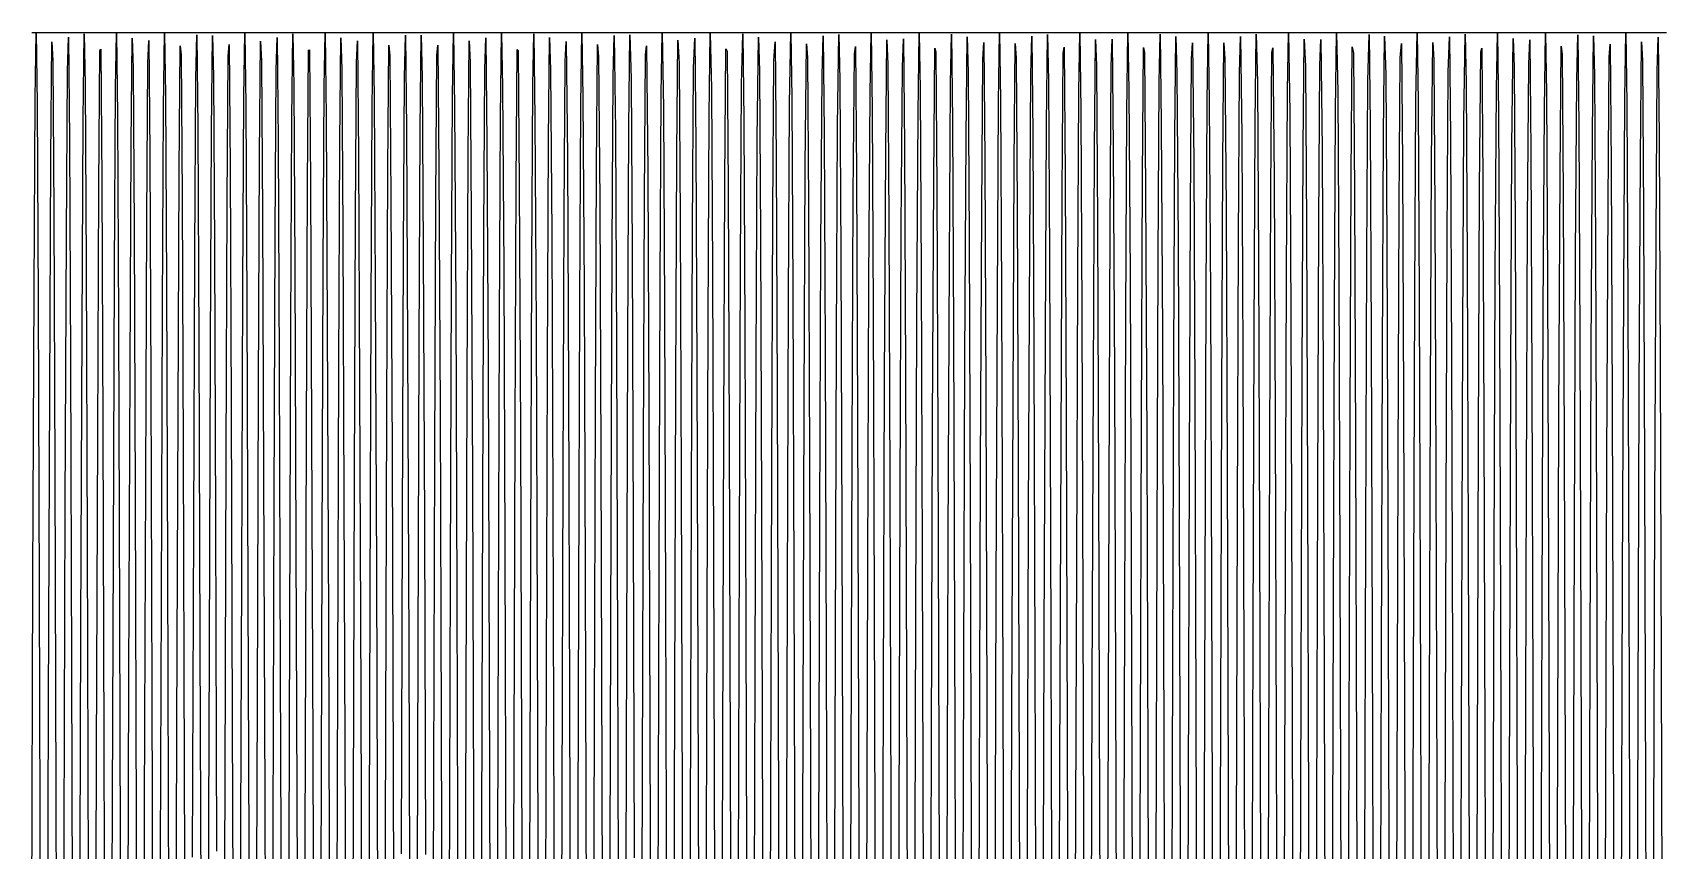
# Model space of a CAD drawing. Header units: metres. Extents: x 5 to 509, y -1 to 159.
# Drawn here: x 114.7 to 130.35, y 129.16 to 137 of the extents above; entities that cross this region are included whole.
import ezdxf

# ---------------------------------------------------------------- set-up
doc = ezdxf.new("R2010")
doc.units = ezdxf.units.M
doc.linetypes.add('DASHED', pattern=[0.6, 0.35, -0.25])
doc.layers.add('WAVE', color=7, linetype='Continuous')

msp = doc.modelspace()

# ---------------------------------------------------------------- linework, layer by layer
at = {"layer": 'WAVE', "linetype": 'DASHED'}
msp.add_lwpolyline([(114.691, 137), (114.701, 137), (114.711, 137), (114.721, 137), (114.731, 137), (114.741, 137), (114.751, 137), (114.761, 137), (114.771, 137), (114.781, 137), (114.791, 137), (114.801, 137), (114.811, 137), (114.821, 137), (114.831, 137), (114.841, 137), (114.851, 137), (114.861, 137), (114.871, 137), (114.881, 137), (114.891, 137), (114.901, 137), (114.911, 137), (114.921, 137), (114.931, 137), (114.941, 137), (114.951, 137), (114.961, 137), (114.971, 137), (114.981, 137), (114.991, 137), (115.001, 137), (115.011, 137), (115.021, 137), (115.031, 137), (115.041, 137), (115.051, 137), (115.061, 137), (115.071, 137), (115.081, 137), (115.091, 137), (115.101, 137), (115.111, 137), (115.121, 137), (115.131, 137), (115.141, 137), (115.151, 137), (115.161, 137), (115.171, 137), (115.181, 137), (115.191, 137), (115.201, 137), (115.211, 137), (115.221, 137), (115.231, 137), (115.241, 137), (115.251, 137), (115.261, 137), (115.271, 137), (115.281, 137), (115.291, 137), (115.301, 137), (115.311, 137), (115.321, 137), (115.331, 137), (115.341, 137), (115.351, 137), (115.361, 137), (115.371, 137), (115.381, 137), (115.391, 137), (115.401, 137), (115.411, 137), (115.421, 137), (115.431, 137), (115.441, 137), (115.451, 137), (115.461, 137), (115.471, 137), (115.481, 137), (115.491, 137), (115.501, 137), (115.511, 137), (115.521, 137), (115.531, 137), (115.541, 137), (115.551, 137), (115.561, 137), (115.571, 137), (115.581, 137), (115.591, 137), (115.601, 137), (115.611, 137), (115.621, 137), (115.631, 137), (115.641, 137), (115.651, 137), (115.661, 137), (115.671, 137), (115.681, 137), (115.691, 137), (115.701, 137), (115.711, 137), (115.721, 137), (115.731, 137), (115.741, 137), (115.751, 137), (115.761, 137), (115.771, 137), (115.781, 137), (115.791, 137), (115.801, 137), (115.811, 137), (115.821, 137), (115.831, 137), (115.841, 137), (115.851, 137), (115.861, 137), (115.871, 137), (115.881, 137), (115.891, 137), (115.901, 137), (115.911, 137), (115.921, 137), (115.931, 137), (115.941, 137), (115.951, 137), (115.961, 137), (115.971, 137), (115.981, 137), (115.991, 137), (116.001, 137), (116.011, 137), (116.021, 137), (116.031, 137), (116.041, 137), (116.051, 137), (116.061, 137), (116.071, 137), (116.081, 137), (116.091, 137), (116.101, 137), (116.111, 137), (116.121, 137), (116.131, 137), (116.141, 137), (116.151, 137), (116.161, 137), (116.171, 137), (116.181, 137), (116.191, 137), (116.201, 137), (116.211, 137), (116.221, 137), (116.231, 137), (116.241, 137), (116.251, 137), (116.261, 137), (116.271, 137), (116.281, 137), (116.291, 137), (116.301, 137), (116.311, 137), (116.321, 137), (116.331, 137), (116.341, 137), (116.351, 137), (116.361, 137), (116.371, 137), (116.381, 137), (116.391, 137), (116.401, 137), (116.411, 137), (116.421, 137), (116.431, 137), (116.441, 137), (116.451, 137), (116.461, 137), (116.471, 137), (116.481, 137), (116.491, 137), (116.501, 137), (116.511, 137), (116.521, 137), (116.531, 137), (116.541, 137), (116.551, 137), (116.561, 137), (116.571, 137), (116.581, 137), (116.591, 137), (116.601, 137), (116.611, 137), (116.621, 137), (116.631, 137), (116.641, 137), (116.651, 137), (116.661, 137), (116.671, 137), (116.681, 137), (116.691, 137), (116.701, 137), (116.711, 137), (116.721, 137), (116.731, 137), (116.741, 137), (116.751, 137), (116.761, 137), (116.771, 137), (116.781, 137), (116.791, 137), (116.801, 137), (116.811, 137), (116.821, 137), (116.831, 137), (116.841, 137), (116.851, 137), (116.861, 137), (116.871, 137), (116.881, 137), (116.891, 137), (116.901, 137), (116.911, 137), (116.921, 137), (116.931, 137), (116.941, 137), (116.951, 137), (116.961, 137), (116.971, 137), (116.981, 137), (116.991, 137), (117.001, 137), (117.011, 137), (117.021, 137), (117.031, 137), (117.041, 137), (117.051, 137), (117.061, 137), (117.071, 137), (117.081, 137), (117.091, 137), (117.101, 137), (117.111, 137), (117.121, 137), (117.131, 137), (117.141, 137), (117.151, 137), (117.161, 137), (117.171, 137), (117.181, 137), (117.191, 137), (117.201, 137), (117.211, 137), (117.221, 137), (117.231, 137), (117.241, 137), (117.251, 137), (117.261, 137), (117.271, 137), (117.281, 137), (117.291, 137), (117.301, 137), (117.311, 137), (117.321, 137), (117.331, 137), (117.341, 137), (117.351, 137), (117.361, 137), (117.371, 137), (117.381, 137), (117.391, 137), (117.401, 137), (117.411, 137), (117.421, 137), (117.431, 137), (117.441, 137), (117.451, 137), (117.461, 137), (117.471, 137), (117.481, 137), (117.491, 137), (117.501, 137), (117.511, 137), (117.521, 137), (117.531, 137), (117.541, 137), (117.551, 137), (117.561, 137), (117.571, 137), (117.581, 137), (117.591, 137), (117.601, 137), (117.611, 137), (117.621, 137), (117.631, 137), (117.641, 137), (117.651, 137), (117.661, 137), (117.671, 137), (117.681, 137), (117.691, 137), (117.701, 137), (117.711, 137), (117.721, 137), (117.731, 137), (117.741, 137), (117.751, 137), (117.761, 137), (117.771, 137), (117.781, 137), (117.791, 137), (117.801, 137), (117.811, 137), (117.821, 137), (117.831, 137), (117.841, 137), (117.851, 137), (117.861, 137), (117.871, 137), (117.881, 137), (117.891, 137), (117.901, 137), (117.911, 137), (117.921, 137), (117.931, 137), (117.941, 137), (117.951, 137), (117.961, 137), (117.971, 137), (117.981, 137), (117.991, 137), (118.001, 137), (118.011, 137), (118.021, 137), (118.031, 137), (118.041, 137), (118.051, 137), (118.061, 137), (118.071, 137), (118.081, 137), (118.091, 137), (118.101, 137), (118.111, 137), (118.121, 137), (118.131, 137), (118.141, 137), (118.151, 137), (118.161, 137), (118.171, 137), (118.181, 137), (118.191, 137), (118.201, 137), (118.211, 137), (118.221, 137), (118.231, 137), (118.241, 137), (118.251, 137), (118.261, 137), (118.271, 137), (118.281, 137), (118.291, 137), (118.301, 137), (118.311, 137), (118.321, 137), (118.331, 137), (118.341, 137), (118.351, 137), (118.361, 137), (118.371, 137), (118.381, 137), (118.391, 137), (118.401, 137), (118.411, 137), (118.421, 137), (118.431, 137), (118.441, 137), (118.451, 137), (118.461, 137), (118.471, 137), (118.481, 137), (118.491, 137), (118.501, 137), (118.511, 137), (118.521, 137), (118.531, 137), (118.541, 137), (118.551, 137), (118.561, 137), (118.571, 137), (118.581, 137), (118.591, 137), (118.601, 137), (118.611, 137), (118.621, 137), (118.631, 137), (118.641, 137), (118.651, 137), (118.661, 137), (118.671, 137), (118.681, 137), (118.691, 137), (118.701, 137), (118.711, 137), (118.721, 137), (118.731, 137), (118.741, 137), (118.751, 137), (118.761, 137), (118.771, 137), (118.781, 137), (118.791, 137), (118.801, 137), (118.811, 137), (118.821, 137), (118.831, 137), (118.841, 137), (118.851, 137), (118.861, 137), (118.871, 137), (118.881, 137), (118.891, 137), (118.901, 137), (118.911, 137), (118.921, 137), (118.931, 137), (118.941, 137), (118.951, 137), (118.961, 137), (118.971, 137), (118.981, 137), (118.991, 137), (119.001, 137), (119.011, 137), (119.021, 137), (119.031, 137), (119.041, 137), (119.051, 137), (119.061, 137), (119.071, 137), (119.081, 137), (119.091, 137), (119.101, 137), (119.111, 137), (119.121, 137), (119.131, 137), (119.141, 137), (119.151, 137), (119.161, 137), (119.171, 137), (119.181, 137), (119.191, 137), (119.201, 137), (119.211, 137), (119.221, 137), (119.231, 137), (119.241, 137), (119.251, 137), (119.261, 137), (119.271, 137), (119.281, 137), (119.291, 137), (119.301, 137), (119.311, 137), (119.321, 137), (119.331, 137), (119.341, 137), (119.351, 137), (119.361, 137), (119.371, 137), (119.381, 137), (119.391, 137), (119.401, 137), (119.411, 137), (119.421, 137), (119.431, 137), (119.441, 137), (119.451, 137), (119.461, 137), (119.471, 137), (119.481, 137), (119.491, 137), (119.501, 137), (119.511, 137), (119.521, 137), (119.531, 137), (119.541, 137), (119.551, 137), (119.561, 137), (119.571, 137), (119.581, 137), (119.591, 137), (119.601, 137), (119.611, 137), (119.621, 137), (119.631, 137), (119.641, 137), (119.651, 137), (119.661, 137), (119.671, 137), (119.681, 137), (119.691, 137), (119.701, 137), (119.711, 137), (119.721, 137), (119.731, 137), (119.741, 137), (119.751, 137), (119.761, 137), (119.771, 137), (119.781, 137), (119.791, 137), (119.801, 137), (119.811, 137), (119.821, 137), (119.831, 137), (119.841, 137), (119.851, 137), (119.861, 137), (119.871, 137), (119.881, 137), (119.891, 137), (119.901, 137), (119.911, 137), (119.921, 137), (119.931, 137), (119.941, 137), (119.951, 137), (119.961, 137), (119.971, 137), (119.981, 137), (119.991, 137), (120.001, 137), (120.011, 137), (120.021, 137), (120.031, 137), (120.041, 137), (120.051, 137), (120.061, 137), (120.071, 137), (120.081, 137), (120.091, 137), (120.101, 137), (120.111, 137), (120.121, 137), (120.131, 137), (120.141, 137), (120.151, 137), (120.161, 137), (120.171, 137), (120.181, 137), (120.191, 137), (120.201, 137), (120.211, 137), (120.221, 137), (120.231, 137), (120.241, 137), (120.251, 137), (120.261, 137), (120.271, 137), (120.281, 137), (120.291, 137), (120.301, 137), (120.311, 137), (120.321, 137), (120.331, 137), (120.341, 137), (120.351, 137), (120.361, 137), (120.371, 137), (120.381, 137), (120.391, 137), (120.401, 137), (120.411, 137), (120.421, 137), (120.431, 137), (120.441, 137), (120.451, 137), (120.461, 137), (120.471, 137), (120.481, 137), (120.491, 137), (120.501, 137), (120.511, 137), (120.521, 137), (120.531, 137), (120.541, 137), (120.551, 137), (120.561, 137), (120.571, 137), (120.581, 137), (120.591, 137), (120.601, 137), (120.611, 137), (120.621, 137), (120.631, 137), (120.641, 137), (120.651, 137), (120.661, 137), (120.671, 137), (120.681, 137), (120.691, 137), (120.701, 137), (120.711, 137), (120.721, 137), (120.731, 137), (120.741, 137), (120.751, 137), (120.761, 137), (120.771, 137), (120.781, 137), (120.791, 137), (120.801, 137), (120.811, 137), (120.821, 137), (120.831, 137), (120.841, 137), (120.851, 137), (120.861, 137), (120.871, 137), (120.881, 137), (120.891, 137), (120.901, 137), (120.911, 137), (120.921, 137), (120.931, 137), (120.941, 137), (120.951, 137), (120.961, 137), (120.971, 137), (120.981, 137), (120.991, 137), (121.001, 137), (121.011, 137), (121.021, 137), (121.031, 137), (121.041, 137), (121.051, 137), (121.061, 137), (121.071, 137), (121.081, 137), (121.091, 137), (121.101, 137), (121.111, 137), (121.121, 137), (121.131, 137), (121.141, 137), (121.151, 137), (121.161, 137), (121.171, 137), (121.181, 137), (121.191, 137), (121.201, 137), (121.211, 137), (121.221, 137), (121.231, 137), (121.241, 137), (121.251, 137), (121.261, 137), (121.271, 137), (121.281, 137), (121.291, 137), (121.301, 137), (121.311, 137), (121.321, 137), (121.331, 137), (121.341, 137), (121.351, 137), (121.361, 137), (121.371, 137), (121.381, 137), (121.391, 137), (121.401, 137), (121.411, 137), (121.421, 137), (121.431, 137), (121.441, 137), (121.451, 137), (121.461, 137), (121.471, 137), (121.481, 137), (121.491, 137), (121.501, 137), (121.511, 137), (121.521, 137), (121.531, 137), (121.541, 137), (121.551, 137), (121.561, 137), (121.571, 137), (121.581, 137), (121.591, 137), (121.601, 137), (121.611, 137), (121.621, 137), (121.631, 137), (121.641, 137), (121.651, 137), (121.661, 137), (121.671, 137), (121.681, 137), (121.691, 137), (121.701, 137), (121.711, 137), (121.721, 137), (121.731, 137), (121.741, 137), (121.751, 137), (121.761, 137), (121.771, 137), (121.781, 137), (121.791, 137), (121.801, 137), (121.811, 137), (121.821, 137), (121.831, 137), (121.841, 137), (121.851, 137), (121.861, 137), (121.871, 137), (121.881, 137), (121.891, 137), (121.901, 137), (121.911, 137), (121.921, 137), (121.931, 137), (121.941, 137), (121.951, 137), (121.961, 137), (121.971, 137), (121.981, 137), (121.991, 137), (122.001, 137), (122.011, 137), (122.021, 137), (122.031, 137), (122.041, 137), (122.051, 137), (122.061, 137), (122.071, 137), (122.081, 137), (122.091, 137), (122.101, 137), (122.111, 137), (122.121, 137), (122.131, 137), (122.141, 137), (122.151, 137), (122.161, 137), (122.171, 137), (122.181, 137), (122.191, 137), (122.201, 137), (122.211, 137), (122.221, 137), (122.231, 137), (122.241, 137), (122.251, 137), (122.261, 137), (122.271, 137), (122.281, 137), (122.291, 137), (122.301, 137), (122.311, 137), (122.321, 137), (122.331, 137), (122.341, 137), (122.351, 137), (122.361, 137), (122.371, 137), (122.381, 137), (122.391, 137), (122.401, 137), (122.411, 137), (122.421, 137), (122.431, 137), (122.441, 137), (122.451, 137), (122.461, 137), (122.471, 137), (122.481, 137), (122.491, 137), (122.501, 137), (122.511, 137), (122.521, 137), (122.531, 137), (122.541, 137), (122.551, 137), (122.561, 137), (122.571, 137), (122.581, 137), (122.591, 137), (122.601, 137), (122.611, 137), (122.621, 137), (122.631, 137), (122.641, 137), (122.651, 137), (122.661, 137), (122.671, 137), (122.681, 137), (122.691, 137), (122.701, 137), (122.711, 137), (122.721, 137), (122.731, 137), (122.741, 137), (122.751, 137), (122.761, 137), (122.771, 137), (122.781, 137), (122.791, 137), (122.801, 137), (122.811, 137), (122.821, 137), (122.831, 137), (122.841, 137), (122.851, 137), (122.861, 137), (122.871, 137), (122.881, 137), (122.891, 137), (122.901, 137), (122.911, 137), (122.921, 137), (122.931, 137), (122.941, 137), (122.951, 137), (122.961, 137), (122.971, 137), (122.981, 137), (122.991, 137), (123.001, 137), (123.011, 137), (123.021, 137), (123.031, 137), (123.041, 137), (123.051, 137), (123.061, 137), (123.071, 137), (123.081, 137), (123.091, 137), (123.101, 137), (123.111, 137), (123.121, 137), (123.131, 137), (123.141, 137), (123.151, 137), (123.161, 137), (123.171, 137), (123.181, 137), (123.191, 137), (123.201, 137), (123.211, 137), (123.221, 137), (123.231, 137), (123.241, 137), (123.251, 137), (123.261, 137), (123.271, 137), (123.281, 137), (123.291, 137), (123.301, 137), (123.311, 137), (123.321, 137), (123.331, 137), (123.341, 137), (123.351, 137), (123.361, 137), (123.371, 137), (123.381, 137), (123.391, 137), (123.401, 137), (123.411, 137), (123.421, 137), (123.431, 137), (123.441, 137), (123.451, 137), (123.461, 137), (123.471, 137), (123.481, 137), (123.491, 137), (123.501, 137), (123.511, 137), (123.521, 137), (123.531, 137), (123.541, 137), (123.551, 137), (123.561, 137), (123.571, 137), (123.581, 137), (123.591, 137), (123.601, 137), (123.611, 137), (123.621, 137), (123.631, 137), (123.641, 137), (123.651, 137), (123.661, 137), (123.671, 137), (123.681, 137), (123.691, 137), (123.701, 137), (123.711, 137), (123.721, 137), (123.731, 137), (123.741, 137), (123.751, 137), (123.761, 137), (123.771, 137), (123.781, 137), (123.791, 137), (123.801, 137), (123.811, 137), (123.821, 137), (123.831, 137), (123.841, 137), (123.851, 137), (123.861, 137), (123.871, 137), (123.881, 137), (123.891, 137), (123.901, 137), (123.911, 137), (123.921, 137), (123.931, 137), (123.941, 137), (123.951, 137), (123.961, 137), (123.971, 137), (123.981, 137), (123.991, 137), (124.001, 137), (124.011, 137), (124.021, 137), (124.031, 137), (124.041, 137), (124.051, 137), (124.061, 137), (124.071, 137), (124.081, 137), (124.091, 137), (124.101, 137), (124.111, 137), (124.121, 137), (124.131, 137), (124.141, 137), (124.151, 137), (124.161, 137), (124.171, 137), (124.181, 137), (124.191, 137), (124.201, 137), (124.211, 137), (124.221, 137), (124.231, 137), (124.241, 137), (124.251, 137), (124.261, 137), (124.271, 137), (124.281, 137), (124.291, 137), (124.301, 137), (124.311, 137), (124.321, 137), (124.331, 137), (124.341, 137), (124.351, 137), (124.361, 137), (124.371, 137), (124.381, 137), (124.391, 137), (124.401, 137), (124.411, 137), (124.421, 137), (124.431, 137), (124.441, 137), (124.451, 137), (124.461, 137), (124.471, 137), (124.481, 137), (124.491, 137), (124.501, 137), (124.511, 137), (124.521, 137), (124.531, 137), (124.541, 137), (124.551, 137), (124.561, 137), (124.571, 137), (124.581, 137), (124.591, 137), (124.601, 137), (124.611, 137), (124.621, 137), (124.631, 137), (124.641, 137), (124.651, 137), (124.661, 137), (124.671, 137), (124.681, 137), (124.691, 137), (124.701, 137), (124.711, 137), (124.721, 137), (124.731, 137), (124.741, 137), (124.751, 137), (124.761, 137), (124.771, 137), (124.781, 137), (124.791, 137), (124.801, 137), (124.811, 137), (124.821, 137), (124.831, 137), (124.841, 137), (124.851, 137), (124.861, 137), (124.871, 137), (124.881, 137), (124.891, 137), (124.901, 137), (124.911, 137), (124.921, 137), (124.931, 137), (124.941, 137), (124.951, 137), (124.961, 137), (124.971, 137), (124.981, 137), (124.991, 137), (125.002, 137), (125.012, 137), (125.022, 137), (125.032, 137), (125.042, 137), (125.052, 137), (125.062, 137), (125.072, 137), (125.082, 137), (125.092, 137), (125.102, 137), (125.112, 137), (125.122, 137), (125.132, 137), (125.142, 137), (125.152, 137), (125.162, 137), (125.172, 137), (125.182, 137), (125.192, 137), (125.202, 137), (125.212, 137), (125.222, 137), (125.232, 137), (125.242, 137), (125.252, 137), (125.262, 137), (125.272, 137), (125.282, 137), (125.292, 137), (125.302, 137), (125.312, 137), (125.322, 137), (125.332, 137), (125.342, 137), (125.352, 137), (125.362, 137), (125.372, 137), (125.382, 137), (125.392, 137), (125.402, 137), (125.412, 137), (125.422, 137), (125.432, 137), (125.442, 137), (125.452, 137), (125.462, 137), (125.472, 137), (125.482, 137), (125.492, 137), (125.502, 137), (125.512, 137), (125.522, 137), (125.532, 137), (125.542, 137), (125.552, 137), (125.562, 137), (125.572, 137), (125.582, 137), (125.592, 137), (125.602, 137), (125.612, 137), (125.622, 137), (125.632, 137), (125.642, 137), (125.652, 137), (125.662, 137), (125.672, 137), (125.682, 137), (125.692, 137), (125.702, 137), (125.712, 137), (125.722, 137), (125.732, 137), (125.742, 137), (125.752, 137), (125.762, 137), (125.772, 137), (125.782, 137), (125.792, 137), (125.802, 137), (125.812, 137), (125.822, 137), (125.832, 137), (125.842, 137), (125.852, 137), (125.862, 137), (125.872, 137), (125.882, 137), (125.892, 137), (125.902, 137), (125.912, 137), (125.922, 137), (125.932, 137), (125.942, 137), (125.952, 137), (125.962, 137), (125.972, 137), (125.982, 137), (125.992, 137), (126.002, 137), (126.012, 137), (126.022, 137), (126.032, 137), (126.042, 137), (126.052, 137), (126.062, 137), (126.072, 137), (126.082, 137), (126.092, 137), (126.102, 137), (126.112, 137), (126.122, 137), (126.132, 137), (126.142, 137), (126.152, 137), (126.162, 137), (126.172, 137), (126.182, 137), (126.192, 137), (126.202, 137), (126.212, 137), (126.222, 137), (126.232, 137), (126.242, 137), (126.252, 137), (126.262, 137), (126.272, 137), (126.282, 137), (126.292, 137), (126.302, 137), (126.312, 137), (126.322, 137), (126.332, 137), (126.342, 137), (126.352, 137), (126.362, 137), (126.372, 137), (126.382, 137), (126.392, 137), (126.402, 137), (126.412, 137), (126.422, 137), (126.432, 137), (126.442, 137), (126.452, 137), (126.462, 137), (126.472, 137), (126.482, 137), (126.492, 137), (126.502, 137), (126.512, 137), (126.522, 137), (126.532, 137), (126.542, 137), (126.552, 137), (126.562, 137), (126.572, 137), (126.582, 137), (126.592, 137), (126.602, 137), (126.612, 137), (126.622, 137), (126.632, 137), (126.642, 137), (126.652, 137), (126.662, 137), (126.672, 137), (126.682, 137), (126.692, 137), (126.702, 137), (126.712, 137), (126.722, 137), (126.732, 137), (126.742, 137), (126.752, 137), (126.762, 137), (126.772, 137), (126.782, 137), (126.792, 137), (126.802, 137), (126.812, 137), (126.822, 137), (126.832, 137), (126.842, 137), (126.852, 137), (126.862, 137), (126.872, 137), (126.882, 137), (126.892, 137), (126.902, 137), (126.912, 137), (126.922, 137), (126.932, 137), (126.942, 137), (126.952, 137), (126.962, 137), (126.972, 137), (126.982, 137), (126.992, 137), (127.002, 137), (127.012, 137), (127.022, 137), (127.032, 137), (127.042, 137), (127.052, 137), (127.062, 137), (127.072, 137), (127.082, 137), (127.092, 137), (127.102, 137), (127.112, 137), (127.122, 137), (127.132, 137), (127.142, 137), (127.152, 137), (127.162, 137), (127.172, 137), (127.182, 137), (127.192, 137), (127.202, 137), (127.212, 137), (127.222, 137), (127.232, 137), (127.242, 137), (127.252, 137), (127.262, 137), (127.272, 137), (127.282, 137), (127.292, 137), (127.302, 137), (127.312, 137), (127.322, 137), (127.332, 137), (127.342, 137), (127.352, 137), (127.362, 137), (127.372, 137), (127.382, 137), (127.392, 137), (127.402, 137), (127.412, 137), (127.422, 137), (127.432, 137), (127.442, 137), (127.452, 137), (127.462, 137), (127.472, 137), (127.482, 137), (127.492, 137), (127.502, 137), (127.512, 137), (127.522, 137), (127.532, 137), (127.542, 137), (127.552, 137), (127.562, 137), (127.572, 137), (127.582, 137), (127.592, 137), (127.602, 137), (127.612, 137), (127.622, 137), (127.632, 137), (127.642, 137), (127.652, 137), (127.662, 137), (127.672, 137), (127.682, 137), (127.692, 137), (127.702, 137), (127.712, 137), (127.722, 137), (127.732, 137), (127.742, 137), (127.752, 137), (127.762, 137), (127.772, 137), (127.782, 137), (127.792, 137), (127.802, 137), (127.812, 137), (127.822, 137), (127.832, 137), (127.842, 137), (127.852, 137), (127.862, 137), (127.872, 137), (127.882, 137), (127.892, 137), (127.902, 137), (127.912, 137), (127.922, 137), (127.932, 137), (127.942, 137), (127.952, 137), (127.962, 137), (127.972, 137), (127.982, 137), (127.992, 137), (128.002, 137), (128.012, 137), (128.022, 137), (128.032, 137), (128.042, 137), (128.052, 137), (128.062, 137), (128.072, 137), (128.082, 137), (128.092, 137), (128.102, 137), (128.112, 137), (128.122, 137), (128.132, 137), (128.142, 137), (128.152, 137), (128.162, 137), (128.172, 137), (128.182, 137), (128.192, 137), (128.202, 137), (128.212, 137), (128.222, 137), (128.232, 137), (128.242, 137), (128.252, 137), (128.262, 137), (128.272, 137), (128.282, 137), (128.292, 137), (128.302, 137), (128.312, 137), (128.322, 137), (128.332, 137), (128.342, 137), (128.352, 137), (128.362, 137), (128.372, 137), (128.382, 137), (128.392, 137), (128.402, 137), (128.412, 137), (128.422, 137), (128.432, 137), (128.442, 137), (128.452, 137), (128.462, 137), (128.472, 137), (128.482, 137), (128.492, 137), (128.502, 137), (128.512, 137), (128.522, 137), (128.532, 137), (128.542, 137), (128.552, 137), (128.562, 137), (128.572, 137), (128.582, 137), (128.592, 137), (128.602, 137), (128.612, 137), (128.622, 137), (128.632, 137), (128.642, 137), (128.652, 137), (128.662, 137), (128.672, 137), (128.682, 137), (128.692, 137), (128.702, 137), (128.712, 137), (128.722, 137), (128.732, 137), (128.742, 137), (128.752, 137), (128.762, 137), (128.772, 137), (128.782, 137), (128.792, 137), (128.802, 137), (128.812, 137), (128.822, 137), (128.832, 137), (128.842, 137), (128.852, 137), (128.862, 137), (128.872, 137), (128.882, 137), (128.892, 137), (128.902, 137), (128.912, 137), (128.922, 137), (128.932, 137), (128.942, 137), (128.952, 137), (128.962, 137), (128.972, 137), (128.982, 137), (128.992, 137), (129.002, 137), (129.012, 137), (129.022, 137), (129.032, 137), (129.042, 137), (129.052, 137), (129.062, 137), (129.072, 137), (129.082, 137), (129.092, 137), (129.102, 137), (129.112, 137), (129.122, 137), (129.132, 137), (129.142, 137), (129.152, 137), (129.162, 137), (129.172, 137), (129.182, 137), (129.192, 137), (129.202, 137), (129.212, 137), (129.222, 137), (129.232, 137), (129.242, 137), (129.252, 137), (129.262, 137), (129.272, 137), (129.282, 137), (129.292, 137), (129.302, 137), (129.312, 137), (129.322, 137), (129.332, 137), (129.342, 137), (129.352, 137), (129.362, 137), (129.372, 137), (129.382, 137), (129.392, 137), (129.402, 137), (129.412, 137), (129.422, 137), (129.432, 137), (129.442, 137), (129.452, 137), (129.462, 137), (129.472, 137), (129.482, 137), (129.492, 137), (129.502, 137), (129.512, 137), (129.522, 137), (129.532, 137), (129.542, 137), (129.552, 137), (129.562, 137), (129.572, 137), (129.582, 137), (129.592, 137), (129.602, 137), (129.612, 137), (129.622, 137), (129.632, 137), (129.642, 137), (129.652, 137), (129.662, 137), (129.672, 137), (129.682, 137), (129.692, 137), (129.702, 137), (129.712, 137), (129.722, 137), (129.732, 137), (129.742, 137), (129.752, 137), (129.762, 137), (129.772, 137), (129.782, 137), (129.792, 137), (129.802, 137), (129.812, 137), (129.822, 137), (129.832, 137), (129.842, 137), (129.852, 137), (129.862, 137), (129.872, 137), (129.882, 137), (129.892, 137), (129.902, 137), (129.912, 137), (129.922, 137), (129.932, 137), (129.942, 137), (129.952, 137), (129.962, 137), (129.972, 137), (129.982, 137), (129.992, 137), (130.002, 137), (130.012, 137), (130.022, 137), (130.032, 137), (130.042, 137), (130.052, 137), (130.062, 137), (130.072, 137), (130.082, 137), (130.092, 137), (130.102, 137), (130.112, 137), (130.122, 137), (130.132, 137), (130.142, 137), (130.152, 137), (130.162, 137), (130.172, 137), (130.182, 137), (130.192, 137), (130.202, 137), (130.212, 137), (130.222, 137), (130.232, 137), (130.242, 137), (130.252, 137), (130.262, 137), (130.272, 137), (130.282, 137), (130.292, 137), (130.302, 137), (130.312, 137), (130.322, 137), (130.332, 137), (130.342, 137), (130.352, 137)], dxfattribs=at)
at = {"layer": 'WAVE'}
for points in [[(114.691, 128.568), (114.701, 131.776), (114.711, 134.528), (114.721, 136.37), (114.731, 137), (114.741, 136.313), (114.751, 134.424), (114.761, 131.643), (114.771, 128.426)], [(115.151, 128.075), (115.161, 131.307), (115.171, 134.159), (115.181, 136.163), (115.191, 136.989), (115.201, 136.5), (115.211, 134.777), (115.221, 132.105), (115.231, 128.921)], [(115.461, 128.832), (115.471, 132.022), (115.481, 134.715), (115.491, 136.469), (115.501, 136.993), (115.511, 136.203), (115.521, 134.227), (115.531, 131.392), (115.541, 128.163)], [(115.921, 128.337), (115.931, 131.558), (115.941, 134.358), (115.951, 136.277), (115.961, 136.998), (115.971, 136.404), (115.981, 134.592), (115.991, 131.86), (116.001, 128.657)], [(116.231, 129.096), (116.241, 132.265), (116.251, 134.897), (116.261, 136.559), (116.271, 136.978), (116.281, 136.084), (116.291, 134.025), (116.301, 131.139), (116.311, 127.901)], [(116.381, 127.845), (116.391, 131.084), (116.401, 133.981), (116.411, 136.057), (116.421, 136.973), (116.431, 136.577), (116.441, 134.935), (116.451, 132.316), (116.461, 129.152)], [(116.691, 128.601), (116.701, 131.807), (116.711, 134.551), (116.721, 136.383), (116.731, 136.999), (116.741, 136.3), (116.751, 134.4), (116.761, 131.612), (116.771, 128.394)], [(117.151, 128.107), (117.161, 131.338), (117.171, 134.184), (117.181, 136.178), (117.191, 136.99), (117.201, 136.489), (117.211, 134.755), (117.221, 132.074), (117.231, 128.888)], [(117.461, 128.864), (117.471, 132.052), (117.481, 134.738), (117.491, 136.48), (117.501, 136.992), (117.511, 136.188), (117.521, 134.202), (117.531, 131.361), (117.541, 128.131)], [(117.921, 128.37), (117.931, 131.589), (117.941, 134.382), (117.951, 136.29), (117.961, 136.999), (117.971, 136.392), (117.981, 134.568), (117.991, 131.829), (118.001, 128.624)], [(118.231, 129.128), (118.241, 132.295), (118.251, 134.919), (118.261, 136.57), (118.271, 136.975), (118.281, 136.069), (118.291, 133.999), (118.301, 131.107), (118.311, 127.869)], [(118.381, 127.878), (118.391, 131.116), (118.401, 134.006), (118.411, 136.073), (118.421, 136.976), (118.431, 136.567), (118.441, 134.913), (118.451, 132.287), (118.461, 129.119)], [(118.691, 128.633), (118.701, 131.837), (118.711, 134.575), (118.721, 136.395), (118.731, 136.999), (118.741, 136.287), (118.751, 134.376), (118.761, 131.581), (118.771, 128.361)], [(119.151, 128.14), (119.161, 131.369), (119.171, 134.209), (119.181, 136.192), (119.191, 136.992), (119.201, 136.477), (119.211, 134.732), (119.221, 132.044), (119.231, 128.855)], [(119.461, 128.897), (119.471, 132.082), (119.481, 134.761), (119.491, 136.492), (119.501, 136.99), (119.511, 136.174), (119.521, 134.178), (119.531, 131.33), (119.541, 128.098)], [(119.921, 128.402), (119.931, 131.62), (119.941, 134.407), (119.951, 136.304), (119.961, 136.999), (119.971, 136.379), (119.981, 134.545), (119.991, 131.799), (120.001, 128.592)], [(120.221, 125.971), (120.231, 129.161), (120.241, 132.324), (120.251, 134.941), (120.261, 136.58), (120.271, 136.972), (120.281, 136.053), (120.291, 133.974), (120.301, 131.076), (120.311, 127.837)], [(120.381, 127.91), (120.391, 131.147), (120.401, 134.032), (120.411, 136.088), (120.421, 136.978), (120.431, 136.556), (120.441, 134.891), (120.451, 132.257), (120.461, 129.087)], [(120.691, 128.666), (120.701, 131.868), (120.711, 134.598), (120.721, 136.407), (120.731, 136.998), (120.741, 136.273), (120.751, 134.352), (120.761, 131.55), (120.771, 128.328)], [(121.151, 128.172), (121.161, 131.4), (121.171, 134.234), (121.181, 136.206), (121.191, 136.993), (121.201, 136.465), (121.211, 134.709), (121.221, 132.014), (121.231, 128.823)], [(121.461, 128.93), (121.471, 132.113), (121.481, 134.784), (121.491, 136.503), (121.501, 136.988), (121.511, 136.159), (121.521, 134.153), (121.531, 131.298), (121.541, 128.066)], [(121.921, 128.435), (121.931, 131.651), (121.941, 134.431), (121.951, 136.317), (121.961, 137), (121.971, 136.366), (121.981, 134.521), (121.991, 131.768), (122.001, 128.559)], [(122.221, 126.001), (122.231, 129.194), (122.241, 132.354), (122.251, 134.963), (122.261, 136.591), (122.271, 136.97), (122.281, 136.038), (122.291, 133.948), (122.301, 131.044), (122.311, 127.804)], [(122.381, 127.942), (122.391, 131.179), (122.401, 134.057), (122.411, 136.103), (122.421, 136.981), (122.431, 136.545), (122.441, 134.869), (122.451, 132.227), (122.461, 129.054)], [(122.691, 128.698), (122.701, 131.898), (122.711, 134.621), (122.721, 136.42), (122.731, 136.997), (122.741, 136.26), (122.751, 134.327), (122.761, 131.519), (122.771, 128.296)], [(123.151, 128.205), (123.161, 131.432), (123.171, 134.259), (123.181, 136.221), (123.191, 136.995), (123.201, 136.454), (123.211, 134.686), (123.221, 131.984), (123.231, 128.79)], [(123.461, 128.962), (123.471, 132.143), (123.481, 134.806), (123.491, 136.514), (123.501, 136.986), (123.511, 136.145), (123.521, 134.128), (123.531, 131.267), (123.541, 128.033)], [(123.611, 127.714), (123.621, 130.956), (123.631, 133.876), (123.641, 135.994), (123.651, 136.961), (123.661, 136.619), (123.671, 135.023), (123.681, 132.437), (123.691, 129.285), (123.701, 126.086)], [(123.921, 128.468), (123.931, 131.682), (123.941, 134.455), (123.951, 136.33), (123.961, 137), (123.971, 136.354), (123.981, 134.498), (123.991, 131.737), (124.001, 128.527)], [(124.221, 126.032), (124.231, 129.226), (124.241, 132.384), (124.251, 134.984), (124.261, 136.601), (124.271, 136.967), (124.281, 136.022), (124.291, 133.922), (124.301, 131.013), (124.311, 127.772)], [(124.381, 127.975), (124.391, 131.21), (124.401, 134.082), (124.411, 136.118), (124.421, 136.983), (124.431, 136.534), (124.441, 134.847), (124.451, 132.197), (124.461, 129.021)], [(124.691, 128.731), (124.701, 131.929), (124.711, 134.645), (124.721, 136.432), (124.731, 136.997), (124.741, 136.246), (124.751, 134.303), (124.761, 131.488), (124.771, 128.263)], [(125.152, 128.237), (125.162, 131.463), (125.172, 134.283), (125.182, 136.235), (125.192, 136.996), (125.202, 136.442), (125.212, 134.663), (125.222, 131.953), (125.232, 128.757)], [(125.462, 128.995), (125.472, 132.173), (125.482, 134.829), (125.492, 136.526), (125.502, 136.984), (125.512, 136.13), (125.522, 134.103), (125.532, 131.236), (125.542, 128.001)], [(125.612, 127.746), (125.622, 130.987), (125.632, 133.901), (125.642, 136.009), (125.652, 136.964), (125.662, 136.609), (125.672, 135.002), (125.682, 132.408), (125.692, 129.253), (125.702, 126.056)], [(125.922, 128.5), (125.932, 131.712), (125.942, 134.478), (125.952, 136.343), (125.962, 137), (125.972, 136.341), (125.982, 134.474), (125.992, 131.706), (126.002, 128.494)], [(126.222, 126.062), (126.232, 129.259), (126.242, 132.413), (126.252, 135.006), (126.262, 136.611), (126.272, 136.964), (126.282, 136.006), (126.292, 133.897), (126.302, 130.981), (126.312, 127.74)], [(126.382, 128.007), (126.392, 131.242), (126.402, 134.107), (126.412, 136.133), (126.422, 136.985), (126.432, 136.523), (126.442, 134.824), (126.452, 132.167), (126.462, 128.989)], [(126.692, 128.764), (126.702, 131.959), (126.712, 134.668), (126.722, 136.444), (126.732, 136.996), (126.742, 136.232), (126.752, 134.278), (126.762, 131.457), (126.772, 128.231)], [(127.152, 128.27), (127.162, 131.494), (127.172, 134.308), (127.182, 136.248), (127.192, 136.997), (127.202, 136.43), (127.212, 134.64), (127.222, 131.923), (127.232, 128.725)], [(127.462, 129.028), (127.472, 132.203), (127.482, 134.851), (127.492, 136.537), (127.502, 136.982), (127.512, 136.115), (127.522, 134.077), (127.532, 131.204), (127.542, 127.969)], [(127.612, 127.778), (127.622, 131.019), (127.632, 133.927), (127.642, 136.025), (127.652, 136.967), (127.662, 136.599), (127.672, 134.98), (127.682, 132.378), (127.692, 129.22), (127.702, 126.026)], [(127.922, 128.533), (127.932, 131.743), (127.942, 134.502), (127.952, 136.356), (127.962, 137), (127.972, 136.328), (127.982, 134.45), (127.992, 131.676), (128.002, 128.461)], [(128.222, 126.092), (128.232, 129.291), (128.242, 132.443), (128.252, 135.028), (128.262, 136.621), (128.272, 136.961), (128.282, 135.991), (128.292, 133.871), (128.302, 130.949), (128.312, 127.708)], [(128.382, 128.04), (128.392, 131.273), (128.402, 134.132), (128.412, 136.148), (128.422, 136.987), (128.432, 136.512), (128.442, 134.802), (128.452, 132.137), (128.462, 128.956)], [(128.692, 128.796), (128.702, 131.989), (128.712, 134.691), (128.722, 136.456), (128.732, 136.994), (128.742, 136.218), (128.752, 134.254), (128.762, 131.426), (128.772, 128.198)], [(129.152, 128.302), (129.162, 131.525), (129.172, 134.332), (129.182, 136.262), (129.192, 136.998), (129.202, 136.417), (129.212, 134.617), (129.222, 131.892), (129.232, 128.692)], [(129.462, 129.06), (129.472, 132.233), (129.482, 134.873), (129.492, 136.547), (129.502, 136.98), (129.512, 136.1), (129.522, 134.052), (129.532, 131.173), (129.542, 127.936)], [(129.612, 127.811), (129.622, 131.05), (129.632, 133.953), (129.642, 136.041), (129.652, 136.97), (129.662, 136.589), (129.672, 134.959), (129.682, 132.348), (129.692, 129.187), (129.702, 125.995)], [(129.922, 128.565), (129.932, 131.774), (129.942, 134.526), (129.952, 136.369), (129.962, 137), (129.972, 136.315), (129.982, 134.426), (129.992, 131.645), (130.002, 128.429)], [(114.841, 127.326), (114.851, 130.571), (114.861, 133.557), (114.871, 135.794), (114.881, 136.913), (114.891, 136.73), (114.901, 135.276), (114.911, 132.789), (114.921, 129.679), (114.931, 126.457)], [(114.991, 126.125), (115.001, 129.327), (115.011, 132.474), (115.021, 135.051), (115.031, 136.632), (115.041, 136.957), (115.051, 135.973), (115.061, 133.843), (115.071, 130.915), (115.081, 127.673)], [(115.301, 126.845), (115.311, 130.082), (115.321, 133.142), (115.331, 135.519), (115.341, 136.825), (115.351, 136.843), (115.361, 135.571), (115.371, 133.218), (115.381, 130.171), (115.391, 126.931)], [(115.611, 127.585), (115.621, 130.829), (115.631, 133.771), (115.641, 135.929), (115.651, 136.947), (115.661, 136.658), (115.671, 135.109), (115.681, 132.555), (115.691, 129.416), (115.701, 126.209)], [(115.761, 126.373), (115.771, 129.59), (115.781, 132.71), (115.791, 135.22), (115.801, 136.707), (115.811, 136.925), (115.821, 135.84), (115.831, 133.63), (115.841, 130.658), (115.851, 127.413)], [(116.071, 127.101), (116.081, 130.343), (116.091, 133.365), (116.101, 135.669), (116.111, 136.875), (116.121, 136.786), (116.131, 135.417), (116.141, 132.991), (116.151, 129.909), (116.161, 126.678)], [(116.531, 126.624), (116.541, 129.853), (116.551, 132.942), (116.561, 135.383), (116.571, 136.773), (116.581, 136.885), (116.591, 135.7), (116.601, 133.412), (116.611, 130.399), (116.621, 127.156)], [(116.841, 127.358), (116.851, 130.603), (116.861, 133.584), (116.871, 135.811), (116.881, 136.917), (116.891, 136.722), (116.901, 135.255), (116.911, 132.76), (116.921, 129.646), (116.931, 126.426)], [(116.991, 126.156), (117.001, 129.359), (117.011, 132.504), (117.021, 135.072), (117.031, 136.641), (117.041, 136.954), (117.051, 135.957), (117.061, 133.817), (117.071, 130.884), (117.081, 127.641)], [(117.301, 126.877), (117.311, 130.115), (117.321, 133.169), (117.331, 135.538), (117.341, 136.831), (117.351, 136.836), (117.361, 135.552), (117.371, 133.19), (117.381, 130.138), (117.391, 126.9)], [(117.611, 127.617), (117.621, 130.86), (117.631, 133.798), (117.641, 135.946), (117.651, 136.951), (117.661, 136.648), (117.671, 135.088), (117.681, 132.525), (117.691, 129.383), (117.701, 126.178)], [(117.761, 126.404), (117.771, 129.623), (117.781, 132.739), (117.791, 135.241), (117.801, 136.715), (117.811, 136.921), (117.821, 135.823), (117.831, 133.603), (117.841, 130.626), (117.851, 127.381)], [(118.071, 127.132), (118.081, 130.376), (118.091, 133.392), (118.101, 135.687), (118.111, 136.881), (118.121, 136.779), (118.131, 135.397), (118.141, 132.963), (118.151, 129.877), (118.161, 126.646)], [(118.531, 126.655), (118.541, 129.885), (118.551, 132.97), (118.561, 135.402), (118.571, 136.781), (118.581, 136.879), (118.591, 135.682), (118.601, 133.385), (118.611, 130.367), (118.621, 127.124)], [(118.841, 127.39), (118.851, 130.635), (118.861, 133.611), (118.871, 135.828), (118.881, 136.922), (118.891, 136.713), (118.901, 135.235), (118.911, 132.731), (118.921, 129.614), (118.931, 126.395)], [(118.991, 126.186), (119.001, 129.392), (119.011, 132.533), (119.021, 135.093), (119.031, 136.651), (119.041, 136.95), (119.051, 135.941), (119.061, 133.79), (119.071, 130.852), (119.081, 127.608)], [(119.301, 126.908), (119.311, 130.147), (119.321, 133.197), (119.331, 135.557), (119.341, 136.838), (119.351, 136.83), (119.361, 135.533), (119.371, 133.162), (119.381, 130.106), (119.391, 126.868)], [(119.611, 127.649), (119.621, 130.892), (119.631, 133.824), (119.641, 135.962), (119.651, 136.954), (119.661, 136.639), (119.671, 135.066), (119.681, 132.496), (119.691, 129.351), (119.701, 126.147)], [(119.761, 126.435), (119.771, 129.655), (119.781, 132.768), (119.791, 135.261), (119.801, 136.724), (119.811, 136.916), (119.821, 135.806), (119.831, 133.577), (119.841, 130.594), (119.851, 127.349)], [(120.071, 127.164), (120.081, 130.408), (120.091, 133.42), (120.101, 135.705), (120.111, 136.887), (120.121, 136.771), (120.131, 135.377), (120.141, 132.934), (120.151, 129.844), (120.161, 126.615)], [(120.531, 126.686), (120.541, 129.918), (120.551, 132.999), (120.561, 135.422), (120.571, 136.788), (120.581, 136.874), (120.591, 135.664), (120.601, 133.358), (120.611, 130.335), (120.621, 127.092)], [(120.841, 127.422), (120.851, 130.667), (120.861, 133.637), (120.871, 135.845), (120.881, 136.927), (120.891, 136.704), (120.901, 135.214), (120.911, 132.702), (120.921, 129.581), (120.931, 126.365)], [(120.991, 126.217), (121.001, 129.425), (121.011, 132.562), (121.021, 135.114), (121.031, 136.66), (121.041, 136.946), (121.051, 135.925), (121.061, 133.764), (121.071, 130.82), (121.081, 127.576)], [(121.301, 126.94), (121.311, 130.179), (121.321, 133.225), (121.331, 135.576), (121.341, 136.844), (121.351, 136.823), (121.361, 135.514), (121.371, 133.134), (121.381, 130.074), (121.391, 126.837)], [(121.611, 127.681), (121.621, 130.924), (121.631, 133.85), (121.641, 135.978), (121.651, 136.958), (121.661, 136.629), (121.671, 135.045), (121.681, 132.467), (121.691, 129.318), (121.701, 126.117)], [(121.761, 126.466), (121.771, 129.688), (121.781, 132.797), (121.791, 135.281), (121.801, 136.732), (121.811, 136.911), (121.821, 135.789), (121.831, 133.55), (121.841, 130.562), (121.851, 127.317)], [(122.071, 127.196), (122.081, 130.44), (122.091, 133.447), (122.101, 135.722), (122.111, 136.892), (122.121, 136.763), (122.131, 135.357), (122.141, 132.906), (122.151, 129.812), (122.161, 126.584)], [(122.531, 126.717), (122.541, 129.95), (122.551, 133.027), (122.561, 135.441), (122.571, 136.796), (122.581, 136.868), (122.591, 135.646), (122.601, 133.33), (122.611, 130.302), (122.621, 127.06)], [(122.841, 127.454), (122.851, 130.699), (122.861, 133.664), (122.871, 135.862), (122.881, 136.931), (122.891, 136.695), (122.901, 135.194), (122.911, 132.673), (122.921, 129.549), (122.931, 126.334)], [(122.991, 126.247), (123.001, 129.457), (123.011, 132.592), (123.021, 135.135), (123.031, 136.67), (123.041, 136.942), (123.051, 135.908), (123.061, 133.738), (123.071, 130.788), (123.081, 127.544)], [(123.301, 126.971), (123.311, 130.212), (123.321, 133.253), (123.331, 135.594), (123.341, 136.851), (123.351, 136.816), (123.361, 135.495), (123.371, 133.106), (123.381, 130.041), (123.391, 126.805)], [(123.761, 126.497), (123.771, 129.72), (123.781, 132.826), (123.791, 135.301), (123.801, 136.741), (123.811, 136.906), (123.821, 135.772), (123.831, 133.523), (123.841, 130.53), (123.851, 127.285)], [(124.071, 127.228), (124.081, 130.472), (124.091, 133.474), (124.101, 135.74), (124.111, 136.897), (124.121, 136.755), (124.131, 135.338), (124.141, 132.877), (124.151, 129.779), (124.161, 126.553)], [(124.531, 126.749), (124.541, 129.983), (124.551, 133.055), (124.561, 135.461), (124.571, 136.803), (124.581, 136.862), (124.591, 135.627), (124.601, 133.303), (124.611, 130.27), (124.621, 127.029)], [(124.841, 127.486), (124.851, 130.731), (124.861, 133.69), (124.871, 135.878), (124.881, 136.935), (124.891, 136.686), (124.901, 135.173), (124.911, 132.644), (124.921, 129.516), (124.931, 126.303)], [(124.991, 126.278), (125.002, 129.49), (125.012, 132.621), (125.022, 135.156), (125.032, 136.679), (125.042, 136.938), (125.052, 135.892), (125.062, 133.712), (125.072, 130.756), (125.082, 127.512)], [(125.302, 127.003), (125.312, 130.244), (125.322, 133.28), (125.332, 135.613), (125.342, 136.857), (125.352, 136.809), (125.362, 135.476), (125.372, 133.078), (125.382, 130.009), (125.392, 126.774)], [(125.762, 126.528), (125.772, 129.753), (125.782, 132.854), (125.792, 135.321), (125.802, 136.749), (125.812, 136.901), (125.822, 135.754), (125.832, 133.496), (125.842, 130.498), (125.852, 127.254)], [(126.072, 127.26), (126.082, 130.504), (126.092, 133.501), (126.102, 135.758), (126.112, 136.902), (126.122, 136.747), (126.132, 135.318), (126.142, 132.849), (126.152, 129.747), (126.162, 126.522)], [(126.532, 126.78), (126.542, 130.015), (126.552, 133.083), (126.562, 135.48), (126.572, 136.81), (126.582, 136.856), (126.592, 135.609), (126.602, 133.275), (126.612, 130.238), (126.622, 126.997)], [(126.842, 127.518), (126.852, 130.762), (126.862, 133.717), (126.872, 135.895), (126.882, 136.939), (126.892, 136.677), (126.902, 135.152), (126.912, 132.615), (126.922, 129.484), (126.932, 126.272)], [(126.992, 126.309), (127.002, 129.522), (127.012, 132.65), (127.022, 135.177), (127.032, 136.688), (127.042, 136.934), (127.052, 135.875), (127.062, 133.685), (127.072, 130.724), (127.082, 127.48)], [(127.302, 127.035), (127.312, 130.276), (127.322, 133.308), (127.332, 135.631), (127.342, 136.863), (127.352, 136.802), (127.362, 135.457), (127.372, 133.05), (127.382, 129.977), (127.392, 126.743)], [(127.762, 126.559), (127.772, 129.785), (127.782, 132.883), (127.792, 135.341), (127.802, 136.757), (127.812, 136.896), (127.822, 135.737), (127.832, 133.469), (127.842, 130.466), (127.852, 127.222)], [(128.072, 127.292), (128.082, 130.536), (128.092, 133.528), (128.102, 135.775), (128.112, 136.907), (128.122, 136.739), (128.132, 135.298), (128.142, 132.82), (128.152, 129.714), (128.162, 126.491)], [(128.532, 126.811), (128.542, 130.048), (128.552, 133.111), (128.562, 135.499), (128.572, 136.817), (128.582, 136.85), (128.592, 135.591), (128.602, 133.247), (128.612, 130.206), (128.622, 126.965)], [(128.842, 127.55), (128.852, 130.794), (128.862, 133.743), (128.872, 135.912), (128.882, 136.943), (128.892, 136.668), (128.902, 135.131), (128.912, 132.586), (128.922, 129.451), (128.932, 126.242)], [(128.992, 126.34), (129.002, 129.555), (129.012, 132.679), (129.022, 135.198), (129.032, 136.697), (129.042, 136.93), (129.052, 135.858), (129.062, 133.659), (129.072, 130.692), (129.082, 127.448)], [(129.302, 127.066), (129.312, 130.309), (129.322, 133.336), (129.332, 135.649), (129.342, 136.869), (129.352, 136.794), (129.362, 135.437), (129.372, 133.022), (129.382, 129.944), (129.392, 126.711)], [(129.762, 126.59), (129.772, 129.818), (129.782, 132.911), (129.792, 135.361), (129.802, 136.765), (129.812, 136.891), (129.822, 135.719), (129.832, 133.442), (129.842, 130.434), (129.852, 127.19)], [(130.072, 127.324), (130.082, 130.568), (130.092, 133.555), (130.102, 135.792), (130.112, 136.912), (130.122, 136.731), (130.132, 135.277), (130.142, 132.791), (130.152, 129.682), (130.162, 126.46)], [(130.222, 126.123), (130.232, 129.324), (130.242, 132.472), (130.252, 135.049), (130.262, 136.631), (130.272, 136.957), (130.282, 135.975), (130.292, 133.845), (130.302, 130.918), (130.312, 127.675)]]:
    msp.add_lwpolyline(points, dxfattribs=at)

doc.saveas('drawing.dxf')
